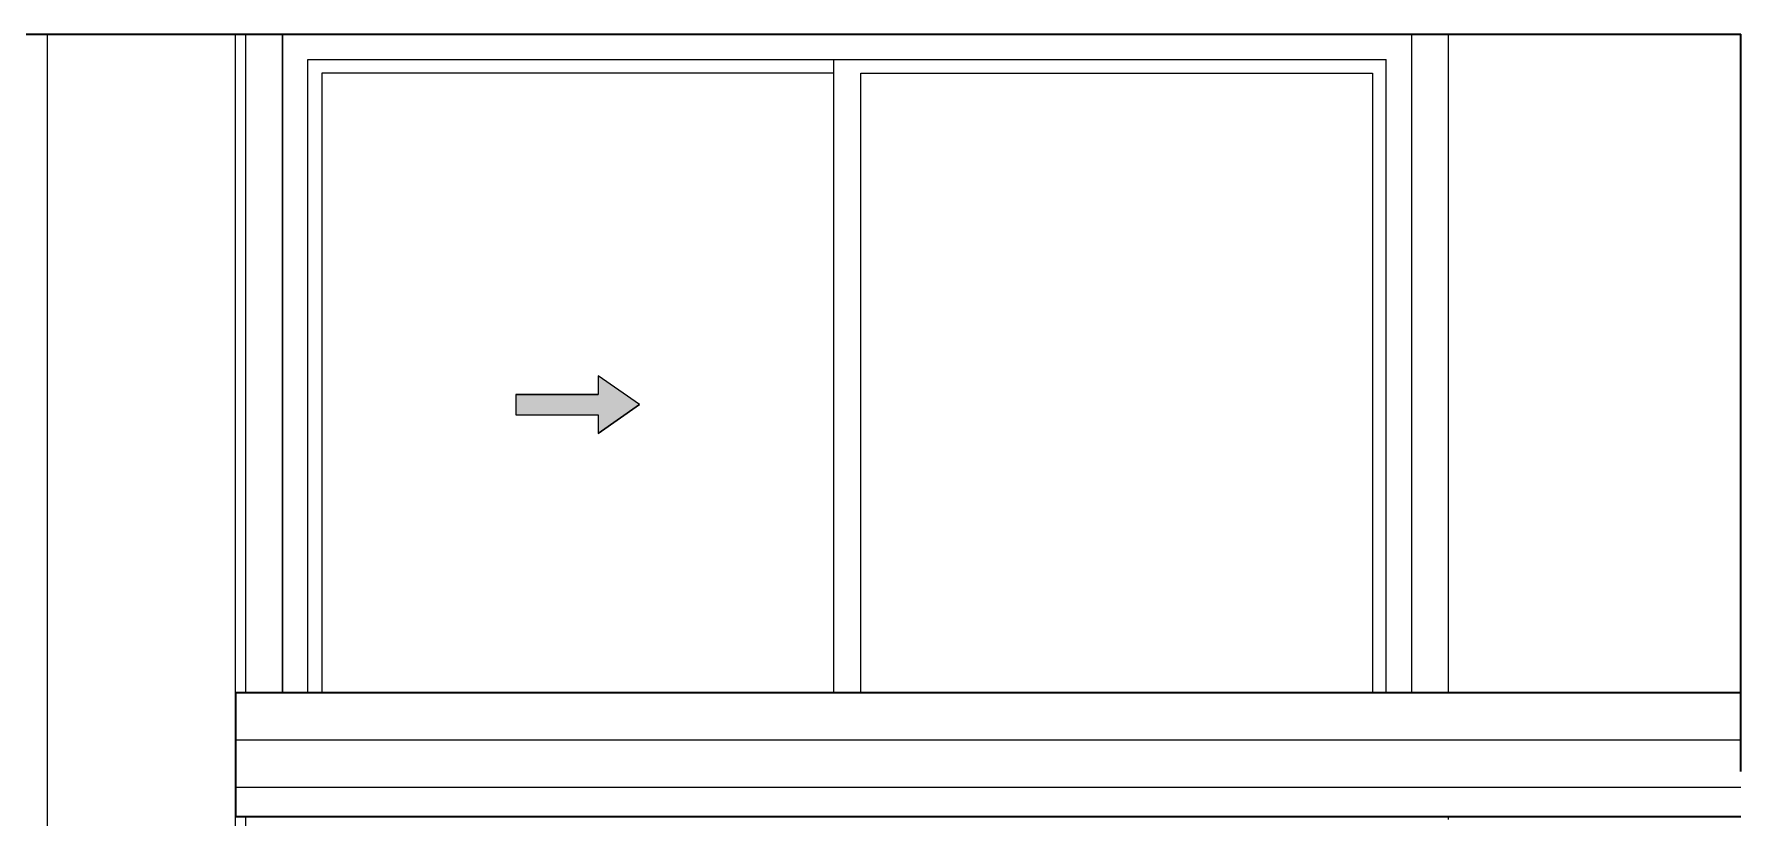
# Model space of a CAD drawing. Header units: inches. Extents: x 8351 to 42256, y 21052 to 33437.
# Drawn here: x 25413.8 to 25522.6, y 24320.3 to 24370.2 of the extents above; entities that cross this region are included whole.
import ezdxf

# ---------------------------------------------------------------- set-up
doc = ezdxf.new("R2010")
doc.units = ezdxf.units.IN
doc.header["$MEASUREMENT"] = 0
for name, color, linetype, lineweight in [('A-COLS', 52, 'Continuous', 9), ('A-DETL-GENF', 92, 'Continuous', 9), ('A-GENM', 13, 'Continuous', 9), ('A-GLAZ', 160, 'Continuous', 13), ('A-WALL', 7, 'Continuous', 35), ('A-WALL-PATT', 111, 'Continuous', 13)]:
    doc.layers.add(name, color=color, linetype=linetype, lineweight=lineweight)

# ---------------------------------------------------------------- blocks, each defined once
blk = doc.blocks.new('M_Window-Sliding-Double - 1500 x 1200mm-319048-South')
at = {"layer": 'A-DETL-GENF', "lineweight": 13}
blk.add_hatch(color=256, dxfattribs=at).paths.add_polyline_path([(-322.38, 58.54), (-319.75, 60.38), (-322.38, 62.21), (-322.38, 61.03), (-327.63, 61.03), (-327.63, 59.72), (-322.38, 59.72)], flags=0)
at = {"layer": 'A-DETL-GENF'}
for p, q in [((-322.38, 62.21), (-322.38, 61.03)), ((-319.75, 60.38), (-322.38, 62.21)), ((-319.75, 60.38), (-322.38, 62.21)), ((-322.38, 62.21), (-322.38, 61.03)), ((-327.63, 61.03), (-327.63, 59.72)), ((-327.63, 61.03), (-322.38, 61.03)), ((-322.38, 61.03), (-327.63, 61.03)), ((-327.63, 61.03), (-327.63, 59.72)), ((-319.75, 60.38), (-322.38, 58.54)), ((-322.38, 58.54), (-319.75, 60.38)), ((-327.63, 59.72), (-322.38, 59.72)), ((-327.63, 59.72), (-322.38, 59.72)), ((-322.38, 59.72), (-322.38, 58.54)), ((-322.38, 59.72), (-322.38, 58.54))]:
    blk.add_line(p, q, dxfattribs=at)
at = {"layer": 'A-GLAZ', "lineweight": 9}
for p, q in [((-342.5, 84), (-342.5, 42)), ((-270.5, 84), (-270.5, 42)), ((-340.89, 82.39), (-272.12, 82.39)), ((-340.89, 42), (-340.89, 82.39)), ((-307.38, 82.39), (-307.38, 42)), ((-272.12, 42), (-272.12, 82.39)), ((-340, 81.5), (-340, 42)), ((-307.38, 81.5), (-340, 81.5)), ((-305.63, 42), (-305.63, 81.5)), ((-305.63, 81.5), (-273, 81.5)), ((-273, 81.5), (-273, 42))]:
    blk.add_line(p, q, dxfattribs=at)
blk = doc.blocks.new('M_Trim-Window-Exterior-Flat - with Sill-319051-South')
at = {"layer": 'A-GENM'}
for p, q in [((-344.87, 84), (-344.87, 42)), ((-342.5, 42), (-342.5, 84)), ((-270.5, 84), (-270.5, 42)), ((-268.14, 42), (-268.14, 84)), ((-344.87, 34.14), (-344.87, 32.83)), ((-268.14, 33.94), (-268.14, 34.14)), ((-344.87, 32.83), (-342.84, 32.83)), ((-338.34, 32.83), (-336.84, 32.83)), ((-332.34, 32.83), (-330.34, 32.83)), ((-325.84, 32.83), (-324.09, 32.83)), ((-319.59, 32.83), (-317.84, 32.83)), ((-313.34, 32.83), (-311.84, 32.83)), ((-307.34, 32.83), (-305.34, 32.83)), ((-300.84, 32.83), (-299.09, 32.83)), ((-294.56, 32.83), (-292.84, 32.83)), ((-288.34, 32.83), (-286.84, 32.83)), ((-282.34, 32.83), (-280.34, 32.83)), ((-275.84, 32.83), (-274.09, 32.83)), ((-269.59, 32.83), (-268.34, 32.83))]:
    blk.add_line(p, q, dxfattribs=at)

msp = doc.modelspace()

# ---------------------------------------------------------------- hatches: boundary and pattern name
at = {"layer": 'A-WALL-PATT', "lineweight": 9}
h = msp.add_hatch(dxfattribs=at)
h.set_pattern_fill('FP_3', color=256, style=0, pattern_type=2)
h.set_pattern_definition([(0, (25426.6373, 24286.217), (0, 3), [])])
h.paths.add_polyline_path([(25491.09, 24320.35), (25522.64, 24320.35), (25522.6, 24328.22), (25426.64, 24328.22), (25426.64, 24320.35), (25486.58, 24320.35)], flags=0)

# ---------------------------------------------------------------- linework, layer by layer
at = {"layer": 'A-COLS'}
for p, q in [((25414.64, 24370.22), (25426.64, 24370.22)), ((25414.64, 24297.6), (25414.64, 24370.22)), ((25426.64, 24328.22), (25426.64, 24370.22)), ((25426.64, 24320.35), (25426.64, 24328.22)), ((25426.64, 24292.22), (25426.64, 24320.35))]:
    msp.add_line(p, q, dxfattribs=at)
at = {"layer": 'A-WALL'}
for p, q in [((25342.64, 24370.22), (25522.64, 24370.22)), ((25522.64, 24323.22), (25522.64, 24370.22)), ((25522.64, 24328.22), (25426.64, 24328.22)), ((25426.64, 24328.22), (25426.64, 24320.35)), ((25426.64, 24320.35), (25522.64, 24320.35))]:
    msp.add_line(p, q, dxfattribs=at)

# ---------------------------------------------------------------- block references
at = {"layer": 'A-GENM'}
msp.add_blockref('M_Trim-Window-Exterior-Flat - with Sill-319051-South', (25772.14, 24286.22), dxfattribs=at)
at = {"layer": 'A-GLAZ'}
msp.add_blockref('M_Window-Sliding-Double - 1500 x 1200mm-319048-South', (25772.14, 24286.22), dxfattribs=at)

doc.saveas('drawing.dxf')
